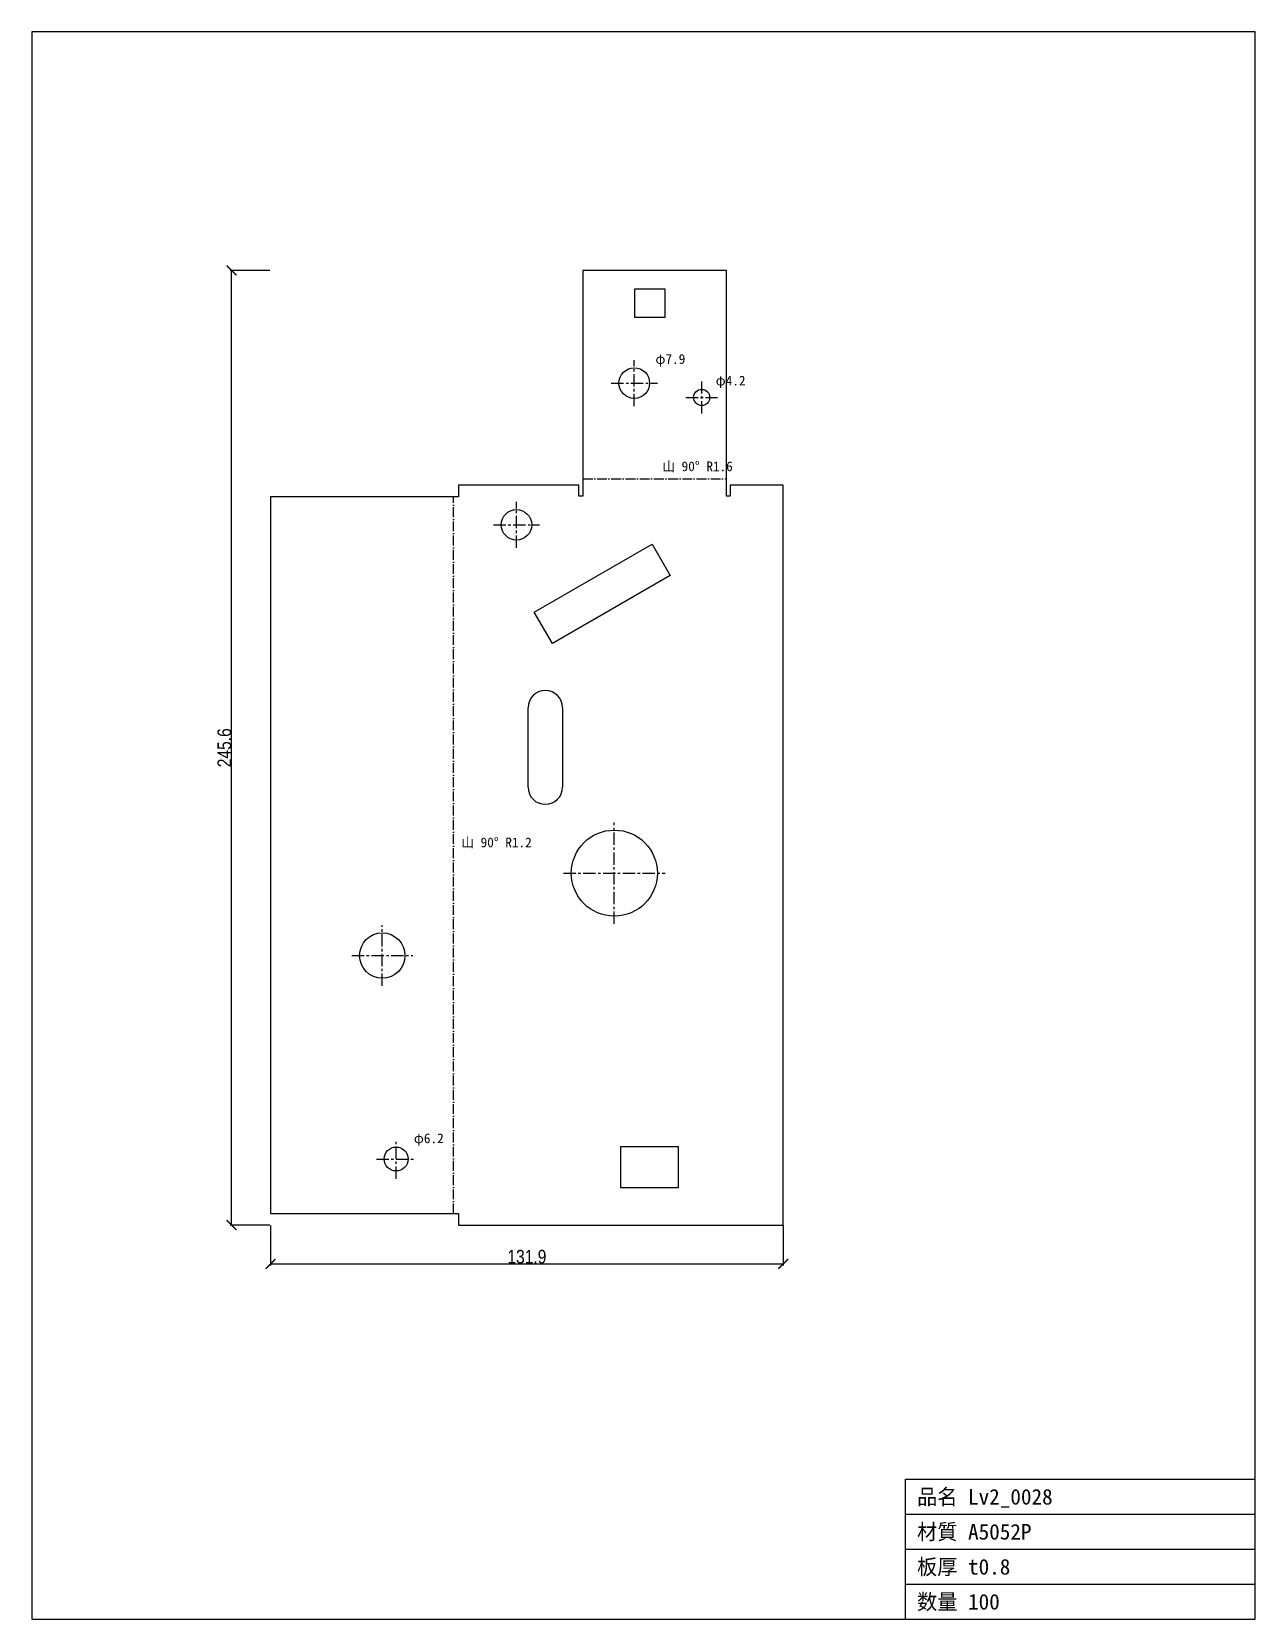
# Model space of a CAD drawing. Header units: millimetres. Extents: x -110 to 205, y -101 to 307.
import ezdxf

# ---------------------------------------------------------------- set-up
doc = ezdxf.new("R2010")
doc.units = ezdxf.units.MM
doc.linetypes.add('CENTER', pattern=[5.08, 3.175, -0.635, 0.635, -0.635])
doc.linetypes.add('DASHDOT', pattern=[3.556, 2.54, -0.508, 0, -0.508])
for name, color, linetype in [('中心線', 7, 'Continuous'), ('図枠', 7, 'Continuous'), ('外形', 7, 'Continuous'), ('寸法', 7, 'Continuous'), ('文字', 7, 'Continuous'), ('曲げ線', 7, 'Continuous')]:
    doc.layers.add(name, color=color, linetype=linetype)
doc.styles.add('OpenSansCondensed-Light', font='OpenSansCondensed-Light.ttf')
doc.dimstyles.new('EZDXF', dxfattribs={"dimtxt": 0.25, "dimasz": 0.175, "dimexe": 0.375, "dimexo": 0.125, "dimgap": 0.1, "dimtad": 1, "dimlfac": 100, "dimzin": 12, "dimdsep": 46, "dimtxsty": 'OpenSansCondensed-Light', "dimblk": 'ARCHTICK', "dimcen": 2.5, "dimazin": 3, "dimtfac": 0.5, "dimtmove": 2, "dimatfit": 3})

# ---------------------------------------------------------------- blocks, each defined once
blk = doc.blocks.new('_ARCHTICK')
at = {"color": 0, "linetype": 'BYBLOCK', "const_width": 0.15}
blk.add_lwpolyline([(-0.5, -0.5), (0.5, 0.5)], dxfattribs=at)

msp = doc.modelspace()

# ---------------------------------------------------------------- linework, layer by layer
at = {"layer": '中心線', "color": 1, "linetype": 'CENTER'}
for p, q in [((45.23, 210.68), (45.23, 222.55)), ((39.29, 216.61), (51.16, 216.61)), ((62.57, 208.83), (62.57, 217)), ((58.48, 212.92), (66.65, 212.92)), ((14.91, 174.23), (14.91, 186.06)), ((9, 180.15), (20.83, 180.15)), ((40.09, 77.47), (40.09, 103.61)), ((27.02, 90.54), (53.16, 90.54)), ((-19.6, 61.51), (-19.6, 77.19)), ((-27.44, 69.35), (-11.76, 69.35)), ((-16.05, 11.93), (-16.05, 22.08)), ((-21.13, 17), (-10.98, 17))]:
    msp.add_line(p, q, dxfattribs=at)
at = {"layer": '図枠'}
for p, q in [((204.96, 307), (-109.77, 307)), ((-109.77, 307), (-109.77, -101.4)), ((204.96, -101.4), (204.96, 307)), ((114.96, -101.4), (114.96, -65.4)), ((114.96, -65.4), (204.96, -65.4)), ((114.96, -74.4), (204.96, -74.4)), ((114.96, -83.4), (204.96, -83.4)), ((114.96, -92.4), (204.96, -92.4)), ((-109.77, -101.4), (204.96, -101.4))]:
    msp.add_line(p, q, dxfattribs=at)
at = {"layer": '外形'}
for p, q in [((68.91, 245.6), (32, 245.6)), ((32, 245.6), (32, 187.48)), ((68.91, 187.48), (68.91, 245.6)), ((45.38, 233.51), (45.38, 240.85)), ((45.38, 240.85), (53.09, 240.85)), ((53.09, 240.85), (53.09, 233.51)), ((53.09, 233.51), (45.38, 233.51)), ((31, 190.38), (0, 190.38)), ((0, 190.38), (0, 187.38)), ((31, 187.48), (31, 190.38)), ((83.56, 190.38), (69.91, 190.38)), ((69.91, 190.38), (69.91, 187.48)), ((83.56, 0), (83.56, 190.38)), ((0, 187.38), (-48.37, 187.38)), ((-48.37, 187.38), (-48.37, 3)), ((32, 187.48), (31, 187.48)), ((69.91, 187.48), (68.91, 187.48)), ((19.51, 157.64), (49.83, 175.15)), ((49.83, 175.15), (54.47, 167.11)), ((54.47, 167.11), (24.15, 149.61)), ((24.15, 149.61), (19.51, 157.64)), ((17.89, 112.7), (17.89, 133.08)), ((26.79, 133.08), (26.79, 112.7)), ((41.78, 9.62), (41.78, 20.25)), ((41.78, 20.25), (56.51, 20.25)), ((56.51, 20.25), (56.51, 9.62)), ((56.51, 9.62), (41.78, 9.62)), ((-48.37, 3), (0, 3)), ((0, 3), (0, 0)), ((0, 0), (83.56, 0))]:
    msp.add_line(p, q, dxfattribs=at)
for centre, radius in [((45.23, 216.61), 3.94), ((62.57, 212.92), 2.08), ((14.91, 180.15), 3.92), ((40.09, 90.54), 11.07), ((-19.6, 69.35), 5.84), ((-16.05, 17), 3.08)]:
    msp.add_circle(centre, radius, dxfattribs=at)
for centre, start, end in [((22.34, 133.08), 0, 180), ((22.34, 112.7), 180, 0)]:
    msp.add_arc(centre, 4.45, start, end, dxfattribs=at)
at = {"layer": '曲げ線', "color": 4, "linetype": 'DASHDOT'}
for p, q in [((32, 191.95), (68.91, 191.95)), ((-1.26, 3), (-1.26, 187.38))]:
    msp.add_line(p, q, dxfattribs=at)

# ---------------------------------------------------------------- texts
at = {"layer": '文字'}
for s, height, p in [('φ7.9', 2.5, (50.66, 221.55)), ('φ4.2', 2.5, (66.15, 216)), ('山 90° R1.6', 2.5, (52.45, 193.95)), ('山 90° R1.2', 2.5, (0.74, 97.19)), ('φ6.2', 2.5, (-11.48, 21.08)), ('品名 Lv2_0028', 4, (117.96, -71.9)), ('材質 A5052P', 4, (117.96, -80.9)), ('板厚 t0.8', 4, (117.96, -89.9)), ('数量 100', 4, (117.96, -98.9))]:
    msp.add_text(s, height=height, dxfattribs=at).set_placement(p)

# ---------------------------------------------------------------- dimensions: what is measured, and where the dimension line sits
at = {"layer": '寸法'}
msp.add_linear_dim(base=(-58.37, 0), p1=(-48.37, 0), p2=(-48.37, 245.6), angle=90, dimstyle='EZDXF', override={"dimtxt": 3.5, "dimasz": 2.5, "dimdec": 1, "dimlfac": 1}, dxfattribs=at).render()
msp.add_linear_dim(base=(-48.37, -10), p1=(-48.37, 0), p2=(83.56, 0), dimstyle='EZDXF', override={"dimtxt": 3.5, "dimasz": 2.5, "dimdec": 1, "dimlfac": 1}, dxfattribs=at).render()

doc.saveas('drawing.dxf')
